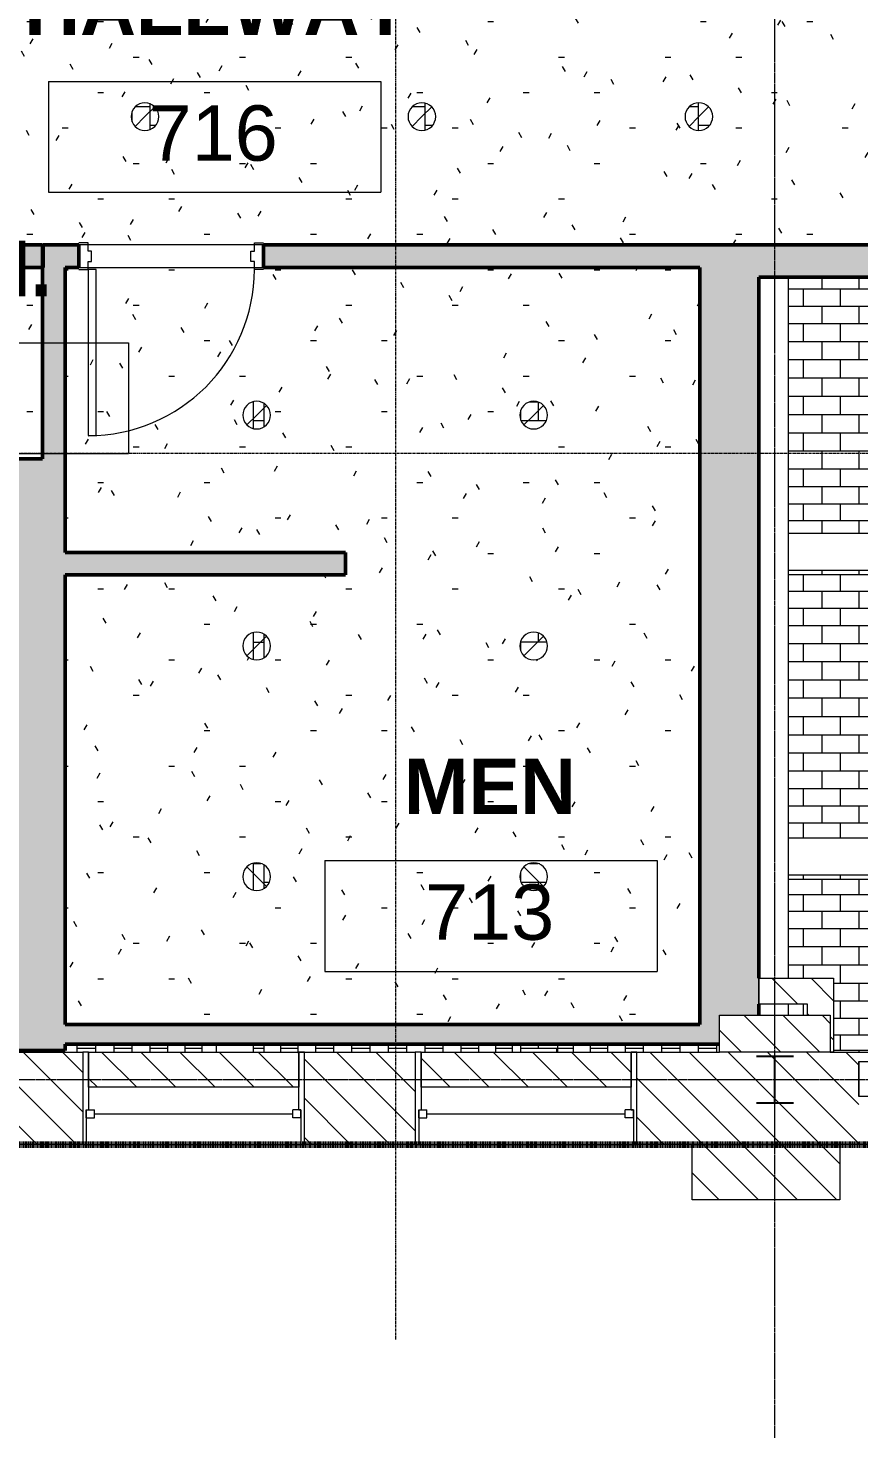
# Model space of a CAD drawing. Header units: inches. Extents: x -956 to 1409, y -1120 to 895.
# Drawn here: x 453.4 to 633.4, y -304.9 to -1.4 of the extents above; entities that cross this region are included whole.
import ezdxf

# ---------------------------------------------------------------- set-up
doc = ezdxf.new("R2010")
doc.units = ezdxf.units.IN
doc.header["$MEASUREMENT"] = 0
for name, pattern in [('Double Dash 3_8_', [1, 0.375, -0.125, 0.125, -0.125, 0.125, -0.125]), ('Grid Line', [0.875, 0.5, -0.125, 0.125, -0.125]), ('Grid Line 1_2_', [0.875, 0.5, -0.125, 0.125, -0.125]), ('Grid Line 1_4_', [0.4375, 0.25, -0.0625, 0.0625, -0.0625])]:
    doc.linetypes.add(name, pattern=pattern)
for name, color, linetype, lineweight in [('A-AREA-IDEN', 2, 'Continuous', 9), ('A-CLNG', 13, 'Continuous', 13), ('A-CLNG-PATT', 13, 'Continuous', 13), ('A-DETL', 90, 'Continuous', 9), ('A-DOOR', 31, 'Continuous', 13), ('A-DOOR-FRAM', 31, 'Continuous', 20), ('A-GLAZ', 151, 'Continuous', 13), ('A-WALL', 113, 'Continuous', 13), ('A-WALL-PATT', 111, 'Continuous', 13), ('E-LITE-EQPM', 33, 'Continuous', 9), ('I-WALL', 2, 'Continuous', 13), ('S-COLS', 52, 'Continuous', 13), ('S-COLS-SYMB', 171, 'Continuous', 20), ('S-GRID', 1, 'Continuous', 9)]:
    doc.layers.add(name, color=color, linetype=linetype, lineweight=lineweight)
doc.styles.add('Arial_2', font='arial.ttf', dxfattribs={"height": 12})
doc.styles.add('Arial_B', font='arialbd.ttf', dxfattribs={"height": 12})
pattern_1 = [(135, (0, 0), (-4.24264, -4.24264), [])]
pattern_2 = [(0, (0, 0), (30.72, 7.68), [1.267, -21.773, 1.267, -21.773, -122.88]), (0, (0, 0), (30.72, 7.68), [-46.08, 1.267, -44.813, 1.267, -21.773, -53.76]), (0, (0, 0), (30.72, 7.68), [-115.2, 1.267, -14.093, 1.267, -37.133]), (120, (11.52, 3.84), (-22.011075, 22.7643), [1.267, -21.773, 1.267, -21.773, -122.88]), (120, (11.52, 3.84), (-22.011075, 22.7643), [-46.08, 1.267, -44.813, 1.267, -21.773, -53.76]), (120, (11.52, 3.84), (-22.011075, 22.7643), [-115.2, 1.267, -14.093, 1.267, -37.133]), (240, (15.36, 19.2), (-8.708925, -30.4443), [1.267, -21.773, 1.267, -21.773, -122.88]), (240, (15.36, 19.2), (-8.708925, -30.4443), [-46.08, 1.267, -44.813, 1.267, -21.773, -53.76]), (240, (15.36, 19.2), (-8.708925, -30.4443), [-115.2, 1.267, -14.093, 1.267, -37.133])]

# ---------------------------------------------------------------- blocks, each defined once
blk = doc.blocks.new('Concrete-Square-Column - 24 x 8 pier-3368453-7TH FLOOR TELECOM RCP')
at = {"layer": 'S-COLS', "lineweight": 9}
h = blk.add_hatch(dxfattribs=at)
h.set_pattern_fill('FP_11', color=9, style=0, pattern_type=2)
h.set_pattern_definition([(225, (-219.244, -615.18), (4.24264, -4.24264), [])])
h.paths.add_polyline_path([(4, -2.27), (4, 12), (-4, 12), (-4, -12), (4, -12)], flags=0)
at = {"layer": 'S-COLS', "color": 53, "lineweight": 20}
for p, q in [((-4, 12), (4, 12)), ((-4, -12), (-4, 12)), ((4, 12), (4, -12)), ((4, -12), (-4, -12))]:
    blk.add_line(p, q, dxfattribs=at)
blk = doc.blocks.new('Lighting - Recessed Can - 6_ Incandescent - 120V-2424124-7TH FLOOR TELECOM RCP')
at = {"layer": 'E-LITE-EQPM', "color": 9}
for q in [(-2.12, -2.12), (2.12, 2.12)]:
    blk.add_line((0, 0), q, dxfattribs=at)
for start, end in [(360, 180), (180, 360)]:
    blk.add_arc((0, 0), 3, start, end, dxfattribs=at)
blk = doc.blocks.new('Lighting - Recessed Can - 6_ Incandescent - 120V-2430054-7TH FLOOR TELECOM RCP')
at = {"layer": 'E-LITE-EQPM', "color": 9}
for q in [(-2.12, 2.12), (2.12, -2.12)]:
    blk.add_line((0, 0), q, dxfattribs=at)
for start, end in [(0, 180), (180, 0)]:
    blk.add_arc((0, 0), 3, start, end, dxfattribs=at)
blk = doc.blocks.new('Single-HM Frame - Public Bathroom 8ft high-2735340-7TH FLOOR TELECOM RCP')
at = {"layer": 'A-DOOR', "color": 253}
for p, q in [((-16.25, -2.87), (-18, -2.88)), ((-18, -2.88), (-17.99, -38.87)), ((-16.24, -38.87), (-16.25, -2.87)), ((-17.99, -38.87), (-16.24, -38.87))]:
    blk.add_line(p, q, dxfattribs=at)
blk.add_arc((-18, -2.88), 36, 270.01, 0, dxfattribs=at)
at = {"layer": 'A-DOOR-FRAM', "color": 53}
for p, q in [((-18, 2.87), (-20, 2.87)), ((-18, 1.12), (-18, 2.87)), ((-17.25, 1.12), (-18, 1.12)), ((-17.25, -1.12), (-17.25, 1.12)), ((17.25, 1.12), (18, 1.12)), ((17.25, -1.12), (17.25, 1.12)), ((18, 2.87), (20, 2.87)), ((18, 1.12), (18, 2.87)), ((-20, -2.88), (-18, -2.88)), ((-18, -1.12), (-17.25, -1.12)), ((-18, -2.88), (-18, -1.12)), ((18, -1.12), (17.25, -1.12)), ((18, -2.88), (18, -1.12)), ((20, -2.88), (18, -2.88))]:
    blk.add_line(p, q, dxfattribs=at)
blk = doc.blocks.new('Double Hung - 48_ x 88_-2956991-7TH FLOOR TELECOM RCP')
at = {"layer": 'A-GLAZ', "color": 53, "lineweight": 20}
for p, q in [((-22.75, 10), (-24, 10)), ((-22.75, 10), (-22.75, -2.5)), ((22.75, 10), (24, 10)), ((22.75, -2.5), (22.75, 10)), ((-23.25, -2.5), (-21.5, -2.5)), ((-23.25, -4.25), (-23.25, -2.5)), ((-23.25, -2.5), (-22.75, -2.5)), ((-23.25, -2.5), (-23.25, -10)), ((-21.5, -4.25), (-21.5, -2.5)), ((21.5, -4.25), (21.5, -2.5)), ((23.25, -2.5), (21.5, -2.5)), ((22.75, -2.5), (23.25, -2.5)), ((23.25, -4.25), (23.25, -2.5)), ((23.25, -2.5), (23.25, -10)), ((-23.25, -4.25), (-21.5, -4.25)), ((-21.5, -3.375), (21.5, -3.375)), ((23.25, -4.25), (21.5, -4.25)), ((-24, -10), (-23.25, -10)), ((24, -10), (23.25, -10))]:
    blk.add_line(p, q, dxfattribs=at)
blk = doc.blocks.new('FP_18-7TH FLOOR TELECOM RCP')
at = {"layer": 'A-CLNG-PATT', "color": 253}
for p, q in [((610.63, -23.55), (610.63, -17.57)), ((608.65, -18.39), (610.63, -18.39)), ((610.63, -22.39), (613.05, -22.39)), ((583.58, -223.24), (583.58, -221.49)), ((587.24, -223.24), (587.24, -221.49)), ((591, -223.24), (591, -221.49)), ((594.84, -223.24), (594.84, -221.49)), ((598.74, -223.24), (598.74, -221.49)), ((602.68, -223.24), (602.68, -221.49)), ((606.65, -223.24), (606.65, -221.49)), ((610.63, -223.24), (610.63, -221.49)), ((614.6, -223.24), (614.6, -221.49)), ((580.15, -222.39), (583.58, -222.39)), ((587.24, -222.39), (591, -222.39)), ((594.84, -222.39), (598.74, -222.39)), ((602.68, -222.39), (606.65, -222.39)), ((610.63, -222.39), (614.6, -222.39))]:
    blk.add_line(p, q, dxfattribs=at)
blk = doc.blocks.new('FP_24-7TH FLOOR TELECOM RCP')
at = {"layer": 'A-CLNG-PATT', "color": 253}
for p, q in [((491.85, -23.3), (491.85, -17.81)), ((487.96, -21.69), (487.96, -19.43)), ((488.65, -18.39), (491.85, -18.39)), ((491.85, -22.39), (493.05, -22.39)), ((476.07, -223.24), (476.07, -221.49)), ((480.05, -223.24), (480.05, -221.49)), ((484.02, -223.24), (484.02, -221.49)), ((487.96, -223.24), (487.96, -221.49)), ((491.85, -223.24), (491.85, -221.49)), ((495.68, -223.24), (495.68, -221.49)), ((499.43, -223.24), (499.43, -221.49)), ((503.09, -223.24), (503.09, -221.49)), ((449.28, -223.24), (449.28, -222.87)), ((452.88, -223.24), (452.88, -222.87)), ((456.58, -223.24), (456.58, -222.87)), ((460.37, -223.24), (460.37, -222.87)), ((464.23, -223.24), (464.23, -222.87)), ((468.15, -223.24), (468.15, -222.87)), ((472.1, -223.24), (472.1, -222.87)), ((476.07, -222.39), (480.05, -222.39)), ((484.02, -222.39), (487.96, -222.39)), ((491.85, -222.39), (495.68, -222.39)), ((499.43, -222.39), (503.09, -222.39))]:
    blk.add_line(p, q, dxfattribs=at)
blk = doc.blocks.new('FP_25-7TH FLOOR TELECOM RCP')
at = {"layer": 'A-CLNG-PATT', "color": 253}
for p, q in [((551.43, -23.46), (551.43, -17.65)), ((548.65, -18.39), (551.43, -18.39)), ((551.43, -22.39), (553.05, -22.39)), ((516.55, -87.75), (516.55, -82.74)), ((514.15, -86.39), (516.55, -86.39)), ((516.55, -137.75), (516.55, -132.74)), ((514.15, -134.39), (516.55, -134.39)), ((514.15, -182.39), (515.81, -182.39)), ((516.55, -187.75), (516.55, -182.74)), ((516.55, -186.39), (517.67, -186.39)), ((516.55, -223.24), (516.55, -221.49)), ((520.19, -223.24), (520.19, -221.49)), ((523.92, -223.24), (523.92, -221.49)), ((527.74, -223.24), (527.74, -221.49)), ((531.62, -223.24), (531.62, -221.49)), ((535.55, -223.24), (535.55, -221.49)), ((539.52, -223.24), (539.52, -221.49)), ((543.49, -223.24), (543.49, -221.49)), ((547.47, -223.24), (547.47, -221.49)), ((551.43, -223.24), (551.43, -221.49)), ((555.35, -223.24), (555.35, -221.49)), ((559.23, -223.24), (559.23, -221.49)), ((563.03, -223.24), (563.03, -221.49)), ((566.75, -223.24), (566.75, -221.49)), ((570.37, -223.24), (570.37, -221.49)), ((514.15, -222.39), (516.55, -222.39)), ((520.19, -222.39), (523.92, -222.39)), ((527.74, -222.39), (531.62, -222.39)), ((535.55, -222.39), (539.52, -222.39)), ((543.49, -222.39), (547.47, -222.39)), ((551.43, -222.39), (555.35, -222.39)), ((559.23, -222.39), (563.03, -222.39)), ((566.75, -222.39), (570.37, -222.39))]:
    blk.add_line(p, q, dxfattribs=at)
blk = doc.blocks.new('7th Floor Vault3 - 7th Floor Vault-3165199-7TH FLOOR TELECOM RCP')
at = {"layer": 'A-CLNG-PATT'}
h = blk.add_hatch(dxfattribs=at)
h.set_pattern_fill('FP_24', color=253, style=0, pattern_type=2)
h.set_pattern_definition([(0, (-28.123, -146.389), (0, -4), []), (270, (-28.123, -146.389), (-4, -4), [4, -4])])
h.paths.add_polyline_path([(572.15, -223.24), (580.15, -223.24), (580.15, -221.49), (572.15, -221.49)], flags=0)
h.paths.add_polyline_path([(574.93, -188.24), (575.71, -188.14), (576.43, -187.84), (577.05, -187.37), (577.53, -186.74), (577.83, -186.02), (577.93, -185.24), (577.83, -184.47), (577.53, -183.74), (577.05, -183.12), (576.43, -182.65), (575.71, -182.35), (574.93, -182.24), (574.09, -182.37), (573.43, -182.65), (572.81, -183.12), (572.33, -183.74), (572.15, -184.19), (572.15, -186.3), (572.33, -186.74), (572.81, -187.37), (573.43, -187.84), (574.15, -188.14)], flags=0)
h.paths.add_polyline_path([(574.93, -138.24), (575.71, -138.14), (576.43, -137.84), (577.05, -137.37), (577.53, -136.74), (577.83, -136.02), (577.93, -135.24), (577.83, -134.47), (577.53, -133.74), (577.05, -133.12), (576.43, -132.65), (575.71, -132.35), (574.93, -132.24), (574.09, -132.37), (573.43, -132.65), (572.81, -133.12), (572.33, -133.74), (572.15, -134.19), (572.15, -136.3), (572.33, -136.74), (572.81, -137.37), (573.43, -137.84), (574.15, -138.14)], flags=0)
h.paths.add_polyline_path([(574.93, -88.24), (575.71, -88.14), (576.43, -87.84), (577.05, -87.37), (577.53, -86.74), (577.83, -86.02), (577.93, -85.24), (577.83, -84.47), (577.53, -83.74), (577.05, -83.12), (576.43, -82.65), (575.71, -82.35), (574.93, -82.24), (574.09, -82.37), (573.43, -82.65), (572.81, -83.12), (572.33, -83.74), (572.15, -84.19), (572.15, -86.3), (572.33, -86.74), (572.81, -87.37), (573.43, -87.84), (574.15, -88.14)], flags=0)
at = {"layer": 'A-CLNG', "color": 9, "lineweight": 9}
for p, q in [((514.15, -82.34), (514.15, -88.15)), ((572.15, -86.3), (572.15, -84.19)), ((514.15, -132.35), (514.15, -138.14)), ((572.15, -136.3), (572.15, -134.19)), ((514.15, -182.35), (514.15, -188.15)), ((572.15, -186.3), (572.15, -184.19)), ((506.15, -221.49), (506.15, -223.24)), ((514.15, -221.49), (514.15, -223.24)), ((572.15, -223.24), (572.15, -221.49)), ((580.15, -223.24), (580.15, -221.49))]:
    blk.add_line(p, q, dxfattribs=at)
for name in ['FP_24-7TH FLOOR TELECOM RCP', 'FP_25-7TH FLOOR TELECOM RCP', 'FP_18-7TH FLOOR TELECOM RCP']:
    blk.add_blockref(name, (0, 0), dxfattribs=at)
blk = doc.blocks.new('FP_27-7TH FLOOR TELECOM RCP')
at = {"layer": 'A-CLNG-PATT', "color": 253}
for p, q in [((625.34, -55.37), (625.34, -57.9)), ((633.34, -55.37), (633.34, -57.9)), ((618.05, -57.9), (801.15, -57.9)), ((621.34, -57.9), (621.34, -61.61)), ((629.34, -57.9), (629.34, -61.61)), ((618.05, -61.61), (801.15, -61.61)), ((625.34, -61.61), (625.34, -65.4)), ((633.34, -61.61), (633.34, -65.4)), ((618.05, -65.4), (801.15, -65.4)), ((621.34, -65.4), (621.34, -69.27)), ((629.34, -65.4), (629.34, -69.27)), ((618.05, -69.27), (801.15, -69.27)), ((625.34, -69.27), (625.34, -73.19)), ((633.34, -69.27), (633.34, -73.19)), ((618.05, -73.19), (801.15, -73.19)), ((621.34, -73.19), (621.34, -77.14)), ((629.34, -73.19), (629.34, -77.14)), ((618.05, -77.14), (801.15, -77.14)), ((625.34, -77.14), (625.34, -81.12)), ((633.34, -77.14), (633.34, -81.12)), ((618.05, -81.12), (801.15, -81.12)), ((621.34, -81.12), (621.34, -85.1)), ((629.34, -81.12), (629.34, -85.1)), ((618.05, -85.1), (801.15, -85.1)), ((625.34, -85.1), (625.34, -89.07)), ((633.34, -85.1), (633.34, -89.07)), ((618.05, -89.07), (801.15, -89.07)), ((621.34, -89.07), (621.34, -93)), ((629.34, -89.07), (629.34, -93)), ((618.05, -93), (801.15, -93)), ((625.34, -93), (625.34, -96.89)), ((633.34, -93), (633.34, -96.89)), ((618.05, -96.89), (801.15, -96.89)), ((621.34, -96.89), (621.34, -100.71)), ((629.34, -96.89), (629.34, -100.71)), ((618.05, -100.71), (801.15, -100.71)), ((625.34, -100.71), (625.34, -104.46)), ((633.34, -100.71), (633.34, -104.46)), ((618.05, -104.46), (801.15, -104.46)), ((621.34, -104.46), (621.34, -108.1)), ((629.34, -104.46), (629.34, -108.1)), ((618.05, -108.1), (801.15, -108.1)), ((625.34, -108.1), (625.34, -110.87)), ((633.34, -108.1), (633.34, -110.87))]:
    blk.add_line(p, q, dxfattribs=at)
blk = doc.blocks.new('FP_28-7TH FLOOR TELECOM RCP')
at = {"layer": 'A-CLNG-PATT', "color": 253}
for p, q in [((618.05, -119.75), (801.15, -119.75)), ((621.34, -119.75), (621.34, -123.35)), ((625.34, -118.87), (625.34, -119.75)), ((629.34, -119.75), (629.34, -123.35)), ((633.34, -118.87), (633.34, -119.75)), ((618.05, -123.35), (801.15, -123.35)), ((625.34, -123.35), (625.34, -127.04)), ((633.34, -123.35), (633.34, -127.04)), ((618.05, -127.04), (801.15, -127.04)), ((621.34, -127.04), (621.34, -130.83)), ((629.34, -127.04), (629.34, -130.83)), ((618.05, -130.83), (801.15, -130.83)), ((625.34, -130.83), (625.34, -134.68)), ((633.34, -130.83), (633.34, -134.68)), ((618.05, -134.68), (801.15, -134.68)), ((621.34, -134.68), (621.34, -138.59)), ((629.34, -134.68), (629.34, -138.59)), ((618.05, -138.59), (801.15, -138.59)), ((625.34, -138.59), (625.34, -142.55)), ((633.34, -138.59), (633.34, -142.55)), ((618.05, -142.55), (801.15, -142.55)), ((621.34, -142.55), (621.34, -146.52)), ((629.34, -142.55), (629.34, -146.52)), ((618.05, -146.52), (801.15, -146.52)), ((625.34, -146.52), (625.34, -150.5)), ((633.34, -146.52), (633.34, -150.5)), ((618.05, -150.5), (793.65, -150.5)), ((621.34, -150.5), (621.34, -154.47)), ((629.34, -150.5), (629.34, -154.47)), ((618.05, -154.47), (793.65, -154.47)), ((625.34, -154.47), (625.34, -158.41)), ((633.34, -154.47), (633.34, -158.41)), ((618.05, -158.41), (793.65, -158.41)), ((621.34, -158.41), (621.34, -162.31)), ((629.34, -158.41), (629.34, -162.31)), ((618.05, -162.31), (793.65, -162.31)), ((625.34, -162.31), (625.34, -166.14)), ((633.34, -162.31), (633.34, -166.14)), ((618.05, -166.14), (793.65, -166.14)), ((621.34, -166.14), (621.34, -169.9)), ((629.34, -166.14), (629.34, -169.9)), ((618.05, -169.9), (793.65, -169.9)), ((625.34, -169.9), (625.34, -173.56)), ((633.34, -169.9), (633.34, -173.56)), ((618.05, -173.56), (793.65, -173.56)), ((621.34, -173.56), (621.34, -176.87)), ((629.34, -173.56), (629.34, -176.87))]:
    blk.add_line(p, q, dxfattribs=at)
blk = doc.blocks.new('FP_29-7TH FLOOR TELECOM RCP')
at = {"layer": 'A-CLNG-PATT', "color": 253}
for p, q in [((621.34, -184.87), (621.34, -185.74)), ((629.34, -184.87), (629.34, -185.74)), ((618.05, -185.74), (793.65, -185.74)), ((625.34, -185.74), (625.34, -187.39)), ((625.34, -187.39), (625.34, -189.1)), ((633.34, -185.74), (633.34, -187.39)), ((633.34, -187.39), (633.34, -189.1)), ((618.05, -189.1), (793.65, -189.1)), ((621.34, -189.1), (621.34, -190.87)), ((621.34, -190.87), (621.34, -192.7)), ((629.34, -189.1), (629.34, -190.87)), ((629.34, -190.87), (629.34, -192.7)), ((618.05, -192.7), (793.65, -192.7)), ((625.34, -192.7), (625.34, -194.57)), ((633.34, -192.7), (633.34, -194.57)), ((618.05, -196.47), (793.65, -196.47)), ((621.34, -196.47), (621.34, -198.41)), ((625.34, -194.57), (625.34, -196.47)), ((629.34, -196.47), (629.34, -198.41)), ((633.34, -194.57), (633.34, -196.47)), ((621.34, -198.41), (621.34, -200.37)), ((629.34, -198.41), (629.34, -200.37)), ((618.05, -200.37), (793.65, -200.37)), ((625.34, -200.37), (625.34, -202.35)), ((625.34, -202.35), (625.34, -204.33)), ((633.34, -200.37), (633.34, -202.35)), ((633.34, -202.35), (633.34, -204.33)), ((618.05, -204.33), (793.65, -204.33)), ((621.34, -204.33), (621.34, -206.31)), ((621.34, -206.31), (621.34, -207.24)), ((629.34, -204.33), (629.34, -206.31)), ((629.34, -206.31), (629.34, -208.28)), ((627.9, -208.28), (793.65, -208.28)), ((633.34, -208.28), (633.34, -210.23)), ((627.9, -212.16), (793.65, -212.16)), ((629.34, -212.16), (629.34, -214.06)), ((633.34, -210.23), (633.34, -212.16)), ((621.34, -212.87), (621.34, -214.06)), ((621.34, -214.06), (621.34, -215.24)), ((629.34, -214.06), (629.34, -215.92)), ((627.9, -215.92), (793.65, -215.92)), ((633.34, -215.92), (633.34, -217.73)), ((633.34, -217.73), (633.34, -219.49)), ((627.9, -219.49), (793.65, -219.49)), ((629.34, -219.49), (629.34, -221.18)), ((629.34, -221.18), (629.34, -222.81)), ((627.9, -222.81), (793.65, -222.81)), ((633.34, -222.81), (633.34, -223.24))]:
    blk.add_line(p, q, dxfattribs=at)
blk = doc.blocks.new('7th Floor Vault4 - 7th Floor Vault-3167701-7TH FLOOR TELECOM RCP')
at = {"layer": 'A-CLNG', "color": 9, "lineweight": 9}
for p, q in [((618.05, -55.35), (618.05, -110.89)), ((618.05, -110.87), (618.05, -118.87)), ((801.15, -110.87), (618.05, -110.87)), ((618.05, -118.85), (618.05, -176.89)), ((801.15, -118.87), (618.05, -118.87)), ((618.05, -176.87), (618.05, -184.87)), ((793.65, -176.87), (618.05, -176.87)), ((618.05, -184.86), (618.05, -207.25)), ((793.65, -184.87), (618.05, -184.87)), ((618.05, -212.88), (618.05, -215.26))]:
    blk.add_line(p, q, dxfattribs=at)
for name in ['FP_27-7TH FLOOR TELECOM RCP', 'FP_28-7TH FLOOR TELECOM RCP', 'FP_29-7TH FLOOR TELECOM RCP']:
    blk.add_blockref(name, (0, 0), dxfattribs=at)
blk = doc.blocks.new('Downlight - Recessed Can - 6_ Incandescent - 277V-3276897-7TH FLOOR TELECOM RCP')
at = {"layer": 'E-LITE-EQPM', "color": 9}
for q in [(-2.12, -2.12), (2.12, 2.12)]:
    blk.add_line((0, 0), q, dxfattribs=at)
for start, end in [(360, 180), (180, 360)]:
    blk.add_arc((0, 0), 3, start, end, dxfattribs=at)
blk = doc.blocks.new('18433_1 - AEO NY - CENTRAL_rvt-1-7TH FLOOR TELECOM RCP')
at = {"layer": 'A-CLNG-PATT'}
h = blk.add_hatch(dxfattribs=at)
h.set_pattern_fill('FP_12', color=253, style=0, pattern_type=2)
h.set_pattern_definition(pattern_2)
h.paths.add_polyline_path([(445.42, -94.74), (456.54, -94.74), (456.54, -53.24), (428.54, -53.24), (428.54, -94.74), (429.98, -94.74)], flags=0)
h.paths.add_polyline_path([(423.67, -94.74), (423.67, -48.37), (716.77, -48.37), (716.77, 23.63), (628.4, 23.63), (628.4, 12.13), (604.52, 12.13), (604.52, 42.01), (562.43, 42.01), (562.43, 12.01), (364.43, 12.01), (364.43, 42.01), (317.04, 42.01), (317.04, -48.37), (335.77, -48.37), (335.77, -64.37), (361.92, -64.37), (361.92, -94.74), (404.92, -94.74)], flags=0)
h.paths.add_polyline_path([(391.61, -73.55), (391.61, -68.93), (396.23, -68.93), (396.23, -73.55)], flags=0)
h.paths.add_polyline_path([(358.71, -23.56), (357.93, -23.45), (357.21, -23.15), (356.59, -22.68), (356.11, -22.06), (355.81, -21.33), (355.71, -20.56), (355.81, -19.78), (356.11, -19.06), (356.59, -18.44), (357.21, -17.96), (357.93, -17.66), (358.71, -17.56), (359.49, -17.66), (360.21, -17.96), (360.83, -18.44), (361.31, -19.06), (361.61, -19.78), (361.71, -20.56), (361.61, -21.33), (361.31, -22.06), (360.83, -22.68), (360.21, -23.15), (359.49, -23.45)], flags=0)
h.paths.add_polyline_path([(418.71, -23.56), (417.93, -23.45), (417.21, -23.15), (416.59, -22.68), (416.11, -22.06), (415.81, -21.33), (415.71, -20.56), (415.81, -19.78), (416.11, -19.06), (416.59, -18.44), (417.21, -17.96), (417.93, -17.66), (418.71, -17.56), (419.49, -17.66), (420.21, -17.96), (420.83, -18.44), (421.31, -19.06), (421.61, -19.78), (421.71, -20.56), (421.61, -21.33), (421.31, -22.06), (420.83, -22.68), (420.21, -23.15), (419.49, -23.45)], flags=0)
h.paths.add_polyline_path([(478.71, -23.56), (477.93, -23.45), (477.21, -23.15), (476.59, -22.68), (476.11, -22.06), (475.81, -21.33), (475.71, -20.56), (475.81, -19.78), (476.11, -19.06), (476.59, -18.44), (477.21, -17.96), (477.93, -17.66), (478.71, -17.56), (479.49, -17.66), (480.21, -17.96), (480.83, -18.44), (481.31, -19.06), (481.61, -19.78), (481.71, -20.56), (481.61, -21.33), (481.31, -22.06), (480.79, -22.71), (480.21, -23.15), (479.49, -23.45)], flags=0)
h.paths.add_polyline_path([(538.71, -23.56), (537.93, -23.45), (537.21, -23.15), (536.59, -22.68), (536.11, -22.06), (535.81, -21.33), (535.71, -20.56), (535.81, -19.78), (536.11, -19.06), (536.59, -18.44), (537.21, -17.96), (537.93, -17.66), (538.71, -17.56), (539.49, -17.66), (540.21, -17.96), (540.83, -18.44), (541.31, -19.06), (541.61, -19.78), (541.71, -20.56), (541.61, -21.33), (541.31, -22.06), (540.83, -22.68), (540.21, -23.15), (539.49, -23.45)], flags=0)
h.paths.add_polyline_path([(598.71, -23.56), (597.93, -23.45), (597.21, -23.15), (596.59, -22.68), (596.11, -22.06), (595.81, -21.33), (595.71, -20.56), (595.81, -19.78), (596.11, -19.06), (596.59, -18.44), (597.21, -17.96), (597.93, -17.66), (598.71, -17.56), (599.49, -17.66), (600.21, -17.96), (600.83, -18.44), (601.31, -19.06), (601.61, -19.78), (601.71, -20.56), (601.61, -21.33), (601.31, -22.06), (600.83, -22.68), (600.21, -23.15), (599.49, -23.45)], flags=0)
h.paths.add_polyline_path([(658.71, -23.56), (657.93, -23.45), (657.21, -23.15), (656.59, -22.68), (656.11, -22.06), (655.81, -21.33), (655.71, -20.56), (655.81, -19.78), (656.11, -19.06), (656.59, -18.44), (657.21, -17.96), (657.93, -17.66), (658.71, -17.56), (659.49, -17.66), (660.21, -17.96), (660.83, -18.44), (661.31, -19.06), (661.61, -19.78), (661.71, -20.56), (661.61, -21.33), (661.31, -22.06), (660.83, -22.68), (660.21, -23.15), (659.49, -23.45)], flags=0)
h.paths.add_polyline_path([(625.68, 14.38), (626.15, 14.38), (626.15, 27.88), (631.78, 27.88), (631.78, 42.01), (608.77, 42.01), (608.77, 35.13), (606.77, 35.13), (606.77, 34.26), (625.68, 34.26), (625.68, 14.85)], flags=0)
h = blk.add_hatch(dxfattribs=at)
h.set_pattern_fill('FP_13', color=253, style=0, pattern_type=2)
h.set_pattern_definition(pattern_2)
h.paths.add_polyline_path([(592.58, -217.24), (598.92, -217.24), (598.92, -53.24), (461.42, -53.24), (461.42, -114.99), (522.17, -114.99), (522.17, -119.87), (461.42, -119.87), (461.42, -217.24), (551.93, -217.24)], flags=0)
h.paths.add_polyline_path([(502.93, -188.24), (502.15, -188.14), (501.43, -187.84), (500.81, -187.37), (500.33, -186.74), (500.03, -186.02), (499.93, -185.24), (500.03, -184.47), (500.33, -183.74), (500.81, -183.12), (501.43, -182.65), (502.15, -182.35), (502.93, -182.24), (503.71, -182.35), (504.43, -182.65), (505.05, -183.12), (505.53, -183.74), (505.83, -184.47), (505.93, -185.24), (505.83, -186.02), (505.53, -186.74), (505.05, -187.37), (504.43, -187.84), (503.71, -188.14)], flags=0)
h.paths.add_polyline_path([(562.93, -188.24), (562.09, -188.12), (561.43, -187.84), (560.81, -187.37), (560.33, -186.74), (560.03, -186.02), (559.93, -185.24), (560.03, -184.47), (560.33, -183.74), (560.81, -183.12), (561.43, -182.65), (562.15, -182.35), (562.93, -182.24), (563.71, -182.35), (564.43, -182.65), (565.05, -183.12), (565.53, -183.74), (565.83, -184.47), (565.93, -185.24), (565.83, -186.02), (565.53, -186.74), (565.05, -187.37), (564.43, -187.84), (563.71, -188.14)], flags=0)
h.paths.add_polyline_path([(502.93, -138.24), (502.15, -138.14), (501.43, -137.84), (500.81, -137.37), (500.33, -136.74), (500.03, -136.02), (499.93, -135.24), (500.03, -134.47), (500.33, -133.74), (500.81, -133.12), (501.43, -132.65), (502.15, -132.35), (502.93, -132.24), (503.71, -132.35), (504.43, -132.65), (505.05, -133.12), (505.53, -133.74), (505.83, -134.47), (505.93, -135.24), (505.83, -136.02), (505.53, -136.74), (505.05, -137.37), (504.43, -137.84), (503.71, -138.14)], flags=0)
h.paths.add_polyline_path([(562.93, -138.24), (562.09, -138.12), (561.43, -137.84), (560.81, -137.37), (560.33, -136.74), (560.03, -136.02), (559.93, -135.24), (560.03, -134.47), (560.33, -133.74), (560.81, -133.12), (561.43, -132.65), (562.15, -132.35), (562.93, -132.24), (563.71, -132.35), (564.43, -132.65), (565.05, -133.12), (565.53, -133.74), (565.83, -134.47), (565.93, -135.24), (565.83, -136.02), (565.53, -136.74), (565.05, -137.37), (564.43, -137.84), (563.71, -138.14)], flags=0)
h.paths.add_polyline_path([(502.93, -88.24), (502.15, -88.14), (501.43, -87.84), (500.81, -87.37), (500.33, -86.74), (500.03, -86.02), (499.93, -85.24), (500.03, -84.47), (500.33, -83.74), (500.81, -83.12), (501.43, -82.65), (502.15, -82.35), (502.93, -82.24), (503.71, -82.35), (504.43, -82.65), (505.05, -83.12), (505.53, -83.74), (505.83, -84.47), (505.93, -85.24), (505.83, -86.02), (505.53, -86.74), (505.05, -87.37), (504.43, -87.84), (503.71, -88.14)], flags=0)
h.paths.add_polyline_path([(562.93, -88.24), (562.09, -88.12), (561.43, -87.84), (560.81, -87.37), (560.33, -86.74), (560.03, -86.02), (559.93, -85.24), (560.03, -84.47), (560.33, -83.74), (560.81, -83.12), (561.43, -82.65), (562.15, -82.35), (562.93, -82.24), (563.71, -82.35), (564.43, -82.65), (565.05, -83.12), (565.53, -83.74), (565.83, -84.47), (565.93, -85.24), (565.83, -86.02), (565.53, -86.74), (565.05, -87.37), (564.43, -87.84), (563.71, -88.14)], flags=0)
at = {"layer": 'A-WALL-PATT'}
for points in [[(428.54, -53.24), (456.54, -53.24), (456.54, -48.37), (428.54, -48.37)], [(603.18, -217.24), (603.18, -215.24), (611.67, -215.24), (611.67, -48.37), (598.92, -48.37), (598.92, -217.24)], [(611.67, -55.37), (638.27, -55.37), (638.27, -48.37), (611.67, -48.37)], [(456.54, -99.24), (461.42, -99.24), (461.42, -53.24), (456.54, -53.24), (456.54, -94.74)], [(461.42, -222.87), (461.42, -99.24), (445.42, -99.24), (445.42, -118.49), (446.5, -120.53), (447.19, -122.78), (447.42, -125.12), (447.19, -127.46), (446.5, -129.71), (445.42, -131.77), (445.42, -222.87)], [(522.17, -119.87), (522.17, -114.99), (461.42, -114.99), (461.42, -119.87), (511.28, -119.87)], [(592.58, -221.49), (603.18, -221.49), (603.18, -217.24), (461.42, -217.24), (461.42, -221.49), (551.93, -221.49)]]:
    blk.add_hatch(color=253, dxfattribs=at).paths.add_polyline_path(points, flags=0)
h = blk.add_hatch(color=253, dxfattribs=at)
h.paths.add_polyline_path([(598.92, -53.24), (598.92, -48.37), (504.42, -48.37), (504.42, -53.24), (592.58, -53.24)], flags=0)
h.paths.add_polyline_path([(456.67, -53.24), (464.42, -53.24), (464.42, -48.37), (456.67, -48.37)], flags=0)
h = blk.add_hatch(color=253, dxfattribs=at)
h.paths.add_polyline_path([(429.98, -99.62), (445.42, -99.62), (445.42, -99.24), (456.54, -99.24), (456.54, -94.74), (404.92, -94.74), (404.92, -99.62)], flags=0)
h.paths.add_polyline_path([(364.92, -99.62), (364.92, -94.74), (357.56, -94.74), (357.56, -99.62)], flags=0)
at = {"layer": 'A-WALL-PATT', "lineweight": 9}
h = blk.add_hatch(dxfattribs=at)
h.set_pattern_fill('FP_1', color=9, style=0, pattern_type=2)
h.set_pattern_definition(pattern_1)
h.paths.add_polyline_path([(611.67, -212.87), (622.27, -212.87), (622.27, -207.24), (611.67, -207.24)], flags=0)
h = blk.add_hatch(dxfattribs=at)
h.set_pattern_fill('FP_1', color=9, style=0, pattern_type=2)
h.set_pattern_definition(pattern_1)
h.paths.add_polyline_path([(627.9, -223.24), (627.9, -207.24), (622.27, -207.24), (622.27, -215.24), (627.18, -215.24), (627.18, -223.24)], flags=0)
h = blk.add_hatch(dxfattribs=at)
h.set_pattern_fill('FP_1', color=9, style=0, pattern_type=2)
h.set_pattern_definition(pattern_1)
h.paths.add_polyline_path([(627.18, -243.24), (633.4, -243.24), (633.4, -223.24), (585.27, -223.24), (585.27, -243.24), (612.91, -243.24)], flags=0)
h.paths.add_polyline_path([(513.27, -243.24), (537.27, -243.24), (537.27, -223.24), (513.27, -223.24)], flags=0)
h.paths.add_polyline_path([(465.27, -243.24), (465.27, -223.24), (441.27, -223.24), (441.27, -243.24)], flags=0)
h.paths.add_polyline_path([(389.33, -243.24), (393.27, -243.24), (393.27, -223.24), (333.27, -223.24), (333.27, -243.24), (348.68, -243.24)], flags=0)
h.paths.add_polyline_path([(285.27, -243.24), (285.27, -223.24), (261.27, -223.24), (261.27, -243.24), (267.38, -243.24)], flags=0)
h.paths.add_polyline_path([(213.27, -243.24), (213.27, -223.24), (189.27, -223.24), (189.27, -243.24)], flags=0)
h.paths.add_polyline_path([(125.27, -243.24), (141.27, -243.24), (141.27, -223.24), (125.27, -223.24)], flags=0)
h = blk.add_hatch(dxfattribs=at)
h.set_pattern_fill('FP_1', color=9, style=0, pattern_type=2)
h.set_pattern_definition(pattern_1)
h.paths.add_polyline_path([(466.52, -230.87), (512.02, -230.87), (512.02, -223.24), (466.52, -223.24)], flags=0)
h = blk.add_hatch(dxfattribs=at)
h.set_pattern_fill('FP_1', color=9, style=0, pattern_type=2)
h.set_pattern_definition(pattern_1)
h.paths.add_polyline_path([(584.02, -230.87), (584.02, -223.24), (538.52, -223.24), (538.52, -230.87), (551.93, -230.87)], flags=0)
h = blk.add_hatch(dxfattribs=at)
h.set_pattern_fill('FP_1', color=9, style=0, pattern_type=2)
h.set_pattern_definition(pattern_1)
h.paths.add_polyline_path([(597.27, -255.24), (629.27, -255.24), (629.27, -243.24), (597.27, -243.24), (597.27, -251.05)], flags=0)
at = {"layer": 'A-CLNG', "color": 253}
blk.add_line((456.67, -48.37), (456.54, -48.37), dxfattribs=at)
for centre, start, end in [((478.71, -20.56), 360, 180), ((538.71, -20.56), 360, 180), ((598.71, -20.56), 360, 180), ((478.71, -20.56), 180, 360), ((538.71, -20.56), 180, 360), ((598.71, -20.56), 180, 360), ((502.93, -85.24), 0, 180), ((562.93, -85.24), 0, 180), ((502.93, -85.24), 180, 360), ((562.93, -85.24), 180, 360), ((502.93, -135.24), 0, 180), ((562.93, -135.24), 0, 180), ((502.93, -135.24), 180, 360), ((562.93, -135.24), 180, 360), ((502.93, -185.24), 0, 180), ((562.93, -185.24), 360, 180), ((502.93, -185.24), 180, 360), ((562.93, -185.24), 180, 360)]:
    blk.add_arc(centre, 3, start, end, dxfattribs=at)
at = {"layer": 'A-WALL', "color": 253}
for p, q in [((611.67, -207.24), (611.67, -212.87)), ((611.67, -212.87), (611.67, -207.24)), ((627.18, -223.24), (627.9, -223.24)), ((627.9, -223.24), (627.18, -223.24)), ((633.4, -225.24), (633.4, -232.87)), ((633.4, -232.87), (633.4, -225.24))]:
    blk.add_line(p, q, dxfattribs=at)
at = {"layer": 'A-WALL', "color": 53, "lineweight": 20}
for p, q in [((611.67, -207.24), (622.27, -207.24)), ((622.27, -207.24), (627.9, -207.24)), ((627.9, -207.24), (627.9, -223.24)), ((622.27, -212.87), (611.67, -212.87)), ((622.27, -215.24), (622.27, -212.87)), ((441.27, -223.24), (465.27, -223.24)), ((465.27, -223.24), (465.27, -243.24)), ((466.52, -230.87), (466.52, -223.24)), ((466.52, -223.24), (512.02, -223.24)), ((512.02, -223.24), (512.02, -230.87)), ((513.27, -243.24), (513.27, -223.24)), ((513.27, -223.24), (537.27, -223.24)), ((537.27, -223.24), (537.27, -243.24)), ((538.52, -230.87), (538.52, -223.24)), ((538.52, -223.24), (584.02, -223.24)), ((584.02, -223.24), (584.02, -230.87)), ((585.27, -243.24), (585.27, -223.24)), ((585.27, -223.24), (603.18, -223.24)), ((627.9, -223.24), (633.4, -223.24)), ((633.4, -223.24), (641.27, -223.24)), ((633.4, -225.24), (688.02, -225.24)), ((512.02, -230.87), (466.52, -230.87)), ((584.02, -230.87), (538.52, -230.87)), ((688.02, -232.87), (633.4, -232.87)), ((465.27, -243.24), (441.27, -243.24)), ((537.27, -243.24), (513.27, -243.24)), ((633.4, -243.24), (585.27, -243.24)), ((597.27, -255.24), (597.27, -243.24)), ((597.27, -243.24), (629.27, -243.24)), ((629.27, -243.24), (629.27, -255.24)), ((641.27, -243.24), (633.4, -243.24)), ((629.27, -255.24), (597.27, -255.24))]:
    blk.add_line(p, q, dxfattribs=at)
at = {"layer": 'A-WALL', "color": 9, "lineweight": 9}
for p, q in [((466.52, -223.24), (465.27, -223.24)), ((513.27, -223.24), (512.02, -223.24)), ((538.52, -223.24), (537.27, -223.24)), ((585.27, -223.24), (584.02, -223.24)), ((465.27, -243.24), (513.27, -243.24)), ((537.27, -243.24), (585.27, -243.24))]:
    blk.add_line(p, q, dxfattribs=at)
at = {"layer": 'I-WALL', "color": 133, "lineweight": 50}
for p, q in [((428.54, -48.37), (456.54, -48.37)), ((456.54, -48.37), (456.54, -53.24)), ((456.67, -53.24), (456.67, -48.37)), ((456.67, -48.37), (464.42, -48.37)), ((464.42, -48.37), (464.42, -53.24)), ((504.42, -53.24), (504.42, -48.37)), ((504.42, -48.37), (598.92, -48.37)), ((598.92, -48.37), (611.67, -48.37)), ((611.67, -48.37), (638.27, -48.37)), ((456.54, -53.24), (428.54, -53.24)), ((456.54, -94.74), (456.54, -53.24)), ((456.54, -53.24), (456.67, -53.24)), ((461.42, -53.24), (461.42, -99.24)), ((464.42, -53.24), (461.42, -53.24)), ((598.92, -53.24), (504.42, -53.24)), ((598.92, -217.24), (598.92, -53.24)), ((611.67, -55.37), (611.67, -207.24)), ((638.27, -55.37), (611.67, -55.37)), ((428.54, -94.74), (456.54, -94.74)), ((461.42, -99.24), (461.42, -114.99)), ((461.42, -114.99), (522.17, -114.99)), ((522.17, -114.99), (522.17, -119.87)), ((461.42, -119.87), (461.42, -217.24)), ((522.17, -119.87), (461.42, -119.87)), ((611.67, -212.87), (611.67, -215.24)), ((461.42, -217.24), (598.92, -217.24)), ((461.42, -221.49), (461.42, -222.87)), ((603.18, -221.49), (461.42, -221.49)), ((461.42, -222.87), (445.42, -222.87))]:
    blk.add_line(p, q, dxfattribs=at)
at = {"layer": 'I-WALL', "color": 253}
for p, q in [((504.42, -48.37), (464.42, -48.37)), ((464.42, -53.24), (504.42, -53.24))]:
    blk.add_line(p, q, dxfattribs=at)
at = {"layer": 'S-GRID', "linetype": 'Grid Line 1_4_'}
for p, q in [((615.18, -423.37), (615.18, 870.85)), ((965.79, -229.24), (-931.82, -229.24))]:
    blk.add_line(p, q, dxfattribs=at)
at = {"color": 9, "lineweight": 9}
for name, p in [('7th Floor Vault3 - 7th Floor Vault-3165199-7TH FLOOR TELECOM RCP', (-12, 0)), ('7th Floor Vault4 - 7th Floor Vault-3167701-7TH FLOOR TELECOM RCP', (0, 0)), ('Downlight - Recessed Can - 6_ Incandescent - 277V-3276897-7TH FLOOR TELECOM RCP', (478.71, -20.56)), ('Downlight - Recessed Can - 6_ Incandescent - 277V-3276897-7TH FLOOR TELECOM RCP', (538.71, -20.56)), ('Downlight - Recessed Can - 6_ Incandescent - 277V-3276897-7TH FLOOR TELECOM RCP', (598.71, -20.56)), ('Single-HM Frame - Public Bathroom 8ft high-2735340-7TH FLOOR TELECOM RCP', (484.42, -50.81)), ('Lighting - Recessed Can - 6_ Incandescent - 120V-2424124-7TH FLOOR TELECOM RCP', (502.93, -85.24)), ('Lighting - Recessed Can - 6_ Incandescent - 120V-2424124-7TH FLOOR TELECOM RCP', (562.93, -85.24)), ('Lighting - Recessed Can - 6_ Incandescent - 120V-2424124-7TH FLOOR TELECOM RCP', (502.93, -135.24)), ('Lighting - Recessed Can - 6_ Incandescent - 120V-2424124-7TH FLOOR TELECOM RCP', (562.93, -135.24)), ('Lighting - Recessed Can - 6_ Incandescent - 120V-2430054-7TH FLOOR TELECOM RCP', (502.93, -185.24)), ('Lighting - Recessed Can - 6_ Incandescent - 120V-2430054-7TH FLOOR TELECOM RCP', (562.93, -185.24)), ('Double Hung - 48_ x 88_-2956991-7TH FLOOR TELECOM RCP', (489.27, -233.24)), ('Double Hung - 48_ x 88_-2956991-7TH FLOOR TELECOM RCP', (561.27, -233.24))]:
    blk.add_blockref(name, p, dxfattribs=at)
at = {"color": 9, "lineweight": 9, "rotation": 270.0000000000001}
blk.add_blockref('Concrete-Square-Column - 24 x 8 pier-3368453-7TH FLOOR TELECOM RCP', (615.18, -219.24), dxfattribs=at)
blk = doc.blocks.new('W-Wide Flange-Column - W10X49-819827-7TH FLOOR TELECOM RCP')
at = {"layer": 'S-COLS-SYMB', "color": 43, "lineweight": 25}
for p, q in [((-4.01, 5.05), (4.01, 5.05)), ((0, 5.05), (0, -5.05)), ((-4.01, -5.05), (4.01, -5.05))]:
    blk.add_line(p, q, dxfattribs=at)
blk = doc.blocks.new('5649_structural model_2019_rvt-1-7TH FLOOR TELECOM RCP')
at = {"layer": 'S-GRID', "linetype": 'Grid Line', "lineweight": 13}
for p, q in [((533.06, -189.52), (533.06, 774.85)), ((615.18, -327.37), (615.18, 774.85)), ((869.79, -93.56), (-835.82, -93.56)), ((869.79, -229.24), (-835.82, -229.24))]:
    blk.add_line(p, q, dxfattribs=at)
at = {"layer": 'S-GRID', "linetype": 'Grid Line 1_2_', "lineweight": 13}
blk.add_line((533.06, -285.52), (533.06, -189.52), dxfattribs=at)
at = {"color": 63, "lineweight": 13, "rotation": 180}
blk.add_blockref('W-Wide Flange-Column - W10X49-819827-7TH FLOOR TELECOM RCP', (615.18, -229.24), dxfattribs=at)
blk = doc.blocks.new('Room Tag - Room Tag-84095-7TH FLOOR TELECOM RCP')
at = {"layer": 'A-AREA-IDEN'}
for p, q in [((-0.375, -0.0625), (-0.375, -0.3125)), ((-0.375, -0.0625), (0.375, -0.0625)), ((0.375, -0.0625), (0.375, -0.3125)), ((-0.375, -0.3125), (0.375, -0.3125))]:
    blk.add_line(p, q, dxfattribs=at)

msp = doc.modelspace()

# ---------------------------------------------------------------- linework, layer by layer
at = {"layer": 'A-DETL', "linetype": 'Double Dash 3_8_', "lineweight": 140}
msp.add_line((125.27, -243.24), (934.11, -243.24), dxfattribs=at)

# ---------------------------------------------------------------- block references
at = {"lineweight": 5}
for name in ['18433_1 - AEO NY - CENTRAL_rvt-1-7TH FLOOR TELECOM RCP', '5649_structural model_2019_rvt-1-7TH FLOOR TELECOM RCP']:
    msp.add_blockref(name, (0, 0), dxfattribs=at)
at = {"layer": 'A-AREA-IDEN', "xscale": 95.99999999999994, "yscale": 95.99999999999994, "zscale": 95.99999999999994}
for p in [(493.8, -6.94), (439.13, -63.55), (553.7, -175.74)]:
    msp.add_blockref('Room Tag - Room Tag-84095-7TH FLOOR TELECOM RCP', p, dxfattribs=at)

# ---------------------------------------------------------------- texts
at = {"layer": 'A-AREA-IDEN', "char_height": 12, "attachment_point": 1}
for s, insert, width, style in [('HALLWAY', (452.56, 9.14), 99.687, 'Arial_B'), ('716', (479.52, -18.12), 33.633, 'Arial_2'), ('JAN.', (420.4, -47.47), 45.147, 'Arial_B'), ('MEN', (534.83, -159.66), 45.45, 'Arial_B'), ('713', (539.42, -186.91), 33.633, 'Arial_2')]:
    msp.add_mtext(s, dxfattribs=dict(at, insert=insert, width=width, style=style))

doc.saveas('drawing.dxf')
